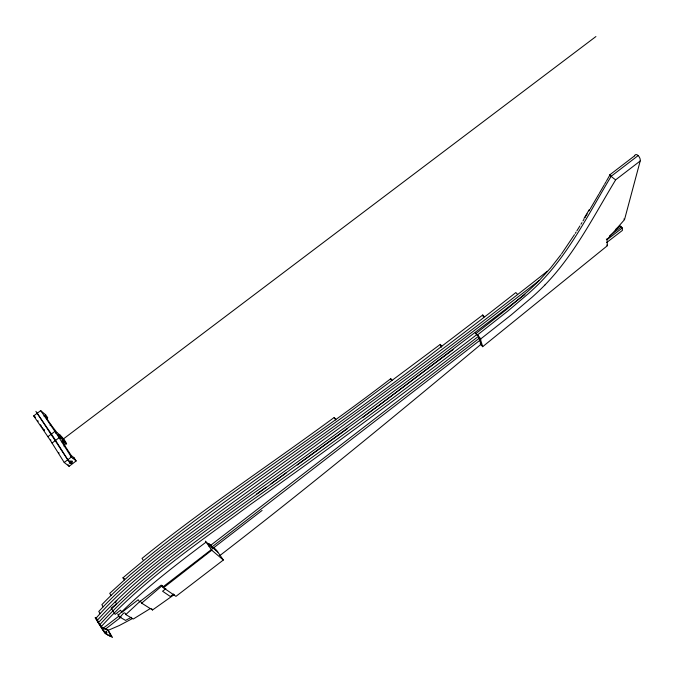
<?xml version="1.0" encoding="UTF-8"?>
<svg xmlns="http://www.w3.org/2000/svg" width="674" height="674" viewBox="0 0 674 674"><rect width="100%" height="100%" fill="white"/><g stroke="black" fill="none" stroke-linecap="round" stroke-linejoin="round"><path stroke-width="1.01" d="M480.292 344.018L482.677 346.68L607.426 245.673L606.979 239.641L624.528 219.623L640.199 160.993L615.691 179.806C593.845 215.79 574.619 254.359 545.03 284.858M609.726 175.324L606.533 180.885M604.713 184.044L606.078 181.677M604.258 184.836L599.262 193.455M598.815 194.23L590.323 208.704M588.983 210.945L589.876 209.454M583.996 218.427L589.337 209.488M586.313 215.427L587.206 213.936M584.965 217.66L585.866 216.169M582.968 220.954L583.97 219.303M580.963 224.24L581.965 222.597M579.952 225.883L576.902 230.794M575.293 233.356L576.101 232.075M574.484 234.628L561.594 253.82M560.945 254.705L550.591 267.999L540.034 279.634A116.594 48.621 -43.2 0 1 527.043 292.019L506.216 309.711L475.591 333.807A3.909 0.64 52.1 0 1 477.521 334.911A3.909 0.64 52.1 0 1 480.41 339.174L482.677 346.68M97.149 620.484C140.403 572.892 194.272 536.706 245.757 498.777C345.425 428.546 442.928 355.291 539.208 280.494M98.455 622.582C153.158 563.531 222.007 520.21 286.425 472.777M99.769 624.68C143.158 577.054 197.086 540.767 248.647 502.745C325.795 448.143 401.923 392.116 476.872 334.531L477.032 335.037M132.441 618.564L119.29 625.523L107.882 630.46L101.083 626.786C144.531 579.135 198.493 542.806 250.096 504.733C327.286 450.055 403.473 393.97 478.481 336.318L475.271 332.745L475.423 333.251M547.305 271.226C427.257 366.378 302.104 454.689 178.568 545.148C149.552 567.778 120.166 590.592 95.843 618.395L101.083 626.786M517.472 294.302L515.837 292.567C406.447 378.737 292.356 458.59 180.093 540.893C151.701 562.832 123.157 585.049 98.766 611.512L100.081 613.601M118.523 615.008C145.373 588.04 175.779 564.955 206.109 542.09L217.803 552.073M117.857 613.972C119.61 623.105 123.78 608.024 125.794 614.578L133.309 619.002L149.906 608.791M125.794 614.578L140.318 601.073L141.666 603.154L152.526 609.987L174.305 594.552M484.345 316.78L482.736 315.011L441.841 346.192C349.595 418.183 251.823 482.685 159.131 554.045C139.215 569.951 119.492 586.27 101.85 604.704L103.164 606.785M141.666 603.154L162.114 585.714L163.774 586.86M441.841 346.192L440.274 344.406L343.142 416.877L223.018 503.082L183.345 532.275L154.936 554.247L129.956 574.93L109.727 593.373L111.05 595.445M124.294 579.893L122.963 577.829C207.525 505.374 302.66 446.66 390.726 378.712L392.26 380.549M478.481 336.318L480.924 344.372C394.922 416.035 308.481 487.218 219.825 555.578M163.487 587.787L211.762 550.211L223.347 560.018L175.956 596.364L163.487 587.787L162.114 585.714M524.962 294.521L382.133 403.06L271.032 483.755M173.614 593.988L170.345 596.515L162.577 591.233L165.897 588.672M116.846 600.559L115.229 601.815L116.56 603.904L111.143 608.074L115.136 614.376L120.57 610.189L121.91 612.295L138.204 599.734L139.56 601.831L161.238 585.108L162.611 587.189L262.093 510.445M477.521 334.902L508.07 310.866L528.601 293.451A112.474 46.607 -43.2 0 0 541.18 281.471C570.566 250.897 589.464 212.226 611.183 176.268L638.152 155.593A4.221 2.3 59.5 0 1 640.174 160.968M615.994 229.059L620.164 225.849L622.304 227.938L622.431 230.39L606.608 242.598M609.557 235.892L621.234 226.894M119.113 615.943L103.282 628.143L105.296 629.238L121.118 617.03M209.083 546.563L479.846 337.784M607.308 239.497L622.304 227.938M480.41 339.174L511.111 315.002L532.005 297.285A116.922 48.157 -43.1 0 0 545.047 284.875M211.055 547.667L480.865 339.578M610.181 174.532L634.638 155.787M70.374 456.18L71.259 455.506L74.056 457.764L76.162 460.94L69.093 466.298L64.215 462.474L52.058 443.054A45.141 6.529 51.7 0 0 47.888 436.701L33.7 415.9L40.684 410.643L45.647 414.805L47.669 417.855L46.371 418.84M64.215 462.474L71.343 457.073L76.162 460.94M73.18 458.43L74.056 457.764M453.13 349.621L362.401 417.669M47.888 436.701L54.923 431.402L40.684 410.643M55.706 433.214L56.801 432.396L59.978 435.016A6.058 0.809 52 0 1 65.294 441.369A6.058 0.809 52 0 1 65.732 443.719L63.988 445.034M59.11 435.665L59.978 435.016M52.058 443.054L59.101 437.729A45.116 6.218 51.8 0 0 54.923 431.402M61.882 440.088L595.917 36.556M61.696 441.799L62.572 441.133L65.732 443.719M64.089 446.651L64.974 445.986L62.572 441.133M43.928 416.111L45.647 414.805M44.282 430.467L44.349 429.658M50.036 425.37L50.912 424.713L44.796 415.462L47.669 417.855M347.666 428.504L297.293 464.993M335.703 419.346L334.211 417.467C270.274 464.605 203.75 508.306 142.029 558.401L143.385 560.439M256.541 494.084L266.129 487.243M131.329 617.308L125.558 620.4L119.846 617.098M106.13 631.243L106.888 632.263M106.762 632.279L106.062 631.294M96.82 618.597L95.127 617.662L104.992 633.442L112.516 637.444L107.613 629.626A10.017 1.955 53.2 0 1 106.728 633.872A10.017 1.955 53.2 0 1 97.654 620.307M122.963 577.829L124.665 578.941M72.632 463.619L67.779 459.769L55.58 440.392A45.133 6.378 51.8 0 0 51.409 434.048L37.196 413.272M33.7 415.9L34.762 416.768M34.888 416.877L35.419 417.307M208.611 543.413L210.962 545.418M213.304 547.423L215.646 549.428M208.536 543.741L211.653 546.412M213.211 547.751L216.337 550.414M623.88 218.991L624.528 219.623M606.339 239.009L606.979 239.641M606.785 245.041L607.426 245.673M480.225 343.597L480.924 344.372M50.912 424.713L56.801 432.396M106.113 628.935L105.869 628.539M216.43 550.094L223.347 560.018M205.435 541.112L211.762 550.211M64.974 445.986L71.259 455.506M70.433 461.041L71.579 462.785M35.891 411.359L68.967 461.631M68.049 464.698L68.445 465.296M68.571 465.498L69.093 466.298M37.828 420.711L38.207 421.284M40.482 424.755L40.861 425.336M41.249 425.917L41.628 426.499M42.386 427.661L42.765 428.243M43.153 428.824L43.911 429.987M58.689 452.515L59.076 453.113M151.633 608.622L152.526 609.987M334.211 417.467L335.804 419.978M59.101 437.729L71.343 457.073M101.74 626.491L101.033 625.817M50.862 440.265L50.685 439.819M390.726 378.712L391.645 380.599M440.274 344.406L441.318 347.211M482.736 315.011L483.275 316.89M634.664 155.812A4.221 2.3 59.5 0 1 638.16 155.559M611.099 176.217A4.465 0.489 40.9 0 1 609.751 174.676M610.139 174.558A4.465 0.489 40.9 0 1 610.29 174.642M615.573 179.697A4.465 0.489 40.9 0 1 611.124 176.243M109.239 632.229A6.673 1.297 53.3 0 1 110.031 636.121M107.52 634.79A6.698 1.314 53.2 0 1 101.69 628.16M98.404 622.894A6.681 1.306 53.2 0 1 96.82 619.507M60.955 438.471L57.711 434.418L60.955 438.471M61.376 438.1A3.463 0.463 52 0 0 64.957 442.093A3.463 0.463 52 0 0 62.21 437.873A3.463 0.463 52 0 0 61.376 438.1M70.492 463.35A1.795 0.859 -32.7 0 0 72.396 461.277A1.795 0.859 -32.7 0 0 69.742 462.061A1.795 0.859 -32.7 0 0 70.492 463.35"/></g></svg>
